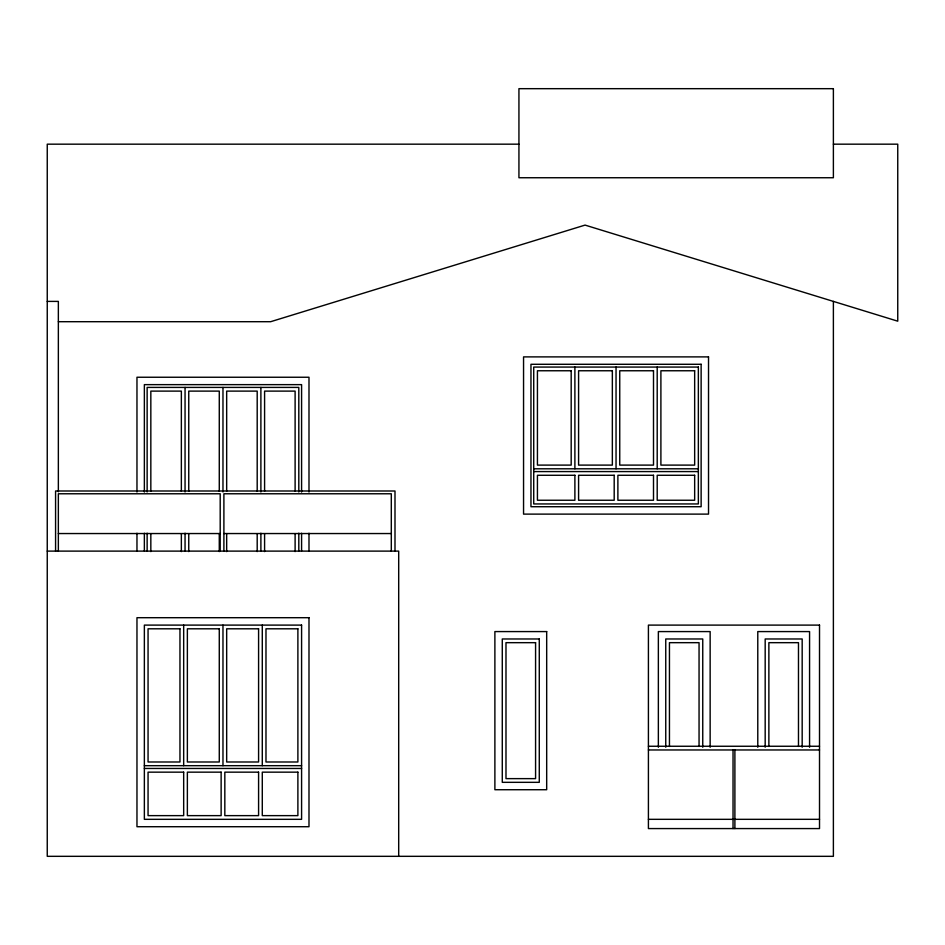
<?xml version="1.0" encoding="UTF-8"?>
<svg xmlns="http://www.w3.org/2000/svg" width="945" height="945" viewBox="0 0 945 945"><rect width="100%" height="100%" fill="white"/><g stroke="black" fill="none" stroke-linecap="round" stroke-linejoin="round"><path stroke-width="1.42" d="M518.935 144.172L47.25 144.172L47.25 856.324L833.384 856.324L833.384 301.396M833.384 144.172L897.75 144.172L897.75 321.182L585.061 225.099L270.66 321.702L58.354 321.702M47.25 301.396L58.354 301.396L58.354 491.79M533.724 468.803L698.355 468.803M533.724 471.579L698.355 471.579M58.354 533.547L220.197 533.547M223.894 533.547L391.301 533.547M47.25 551.112L398.695 551.112L398.695 856.324M648.412 746.255L819.516 746.255M648.412 749.964L819.516 749.964M144.361 765.686L301.585 765.686M144.361 768.462L301.585 768.462M648.412 819.327L819.516 819.327M809.57 747.259L809.57 631.579L757.784 631.579L757.784 747.259M802.175 747.223L802.175 638.974L765.178 638.974L765.178 747.223M798.478 746.467L798.478 642.671L768.876 642.671L768.876 746.467M734.891 749.964L734.891 828.576M733.036 749.964L733.036 828.576M710.144 747.259L710.144 631.579L658.358 631.579L658.358 747.259M702.749 747.223L702.749 638.974L665.752 638.974L665.752 747.223M699.052 746.467L699.052 642.671L669.45 642.671L669.45 746.467M657.2 367.062L657.2 468.803M616.045 367.062L616.045 468.803M574.891 367.062L574.891 468.803M394.998 551.112L394.998 490.998L55.578 490.998L55.578 551.112M391.301 551.112L391.301 493.774L223.894 493.774L223.894 551.112M308.991 492.026L308.991 377.244L136.966 377.244L136.966 492.026M308.991 533.24L308.991 550.9M301.585 492.05L301.585 384.639L144.361 384.639L144.361 492.05M301.585 533.252L301.585 550.9M298.809 491.967L298.809 387.415L147.136 387.415L147.136 491.967M298.809 533.204L298.809 550.876M295.112 491.235L295.112 391.112L264.588 391.112L264.588 491.235M295.112 533.937L295.112 551.596M264.588 533.937L264.588 551.596M262.285 625.106L262.285 765.686M260.891 387.415L260.891 491.967M260.891 533.204L260.891 550.876M257.194 491.235L257.194 391.112L226.67 391.112L226.67 491.235M257.194 533.937L257.194 551.596M226.67 533.937L226.67 551.596M222.973 387.415L222.973 491.967M222.973 625.106L222.973 765.686M220.197 551.112L220.197 493.774L58.354 493.774L58.354 551.112M219.275 491.235L219.275 391.112L188.752 391.112L188.752 491.235M219.275 533.937L219.275 551.596M188.752 533.937L188.752 551.596M185.055 387.415L185.055 491.967M185.055 533.204L185.055 550.876M183.673 625.106L183.673 765.686M181.357 491.235L181.357 391.112L150.834 391.112L150.834 491.235M181.357 533.937L181.357 551.596M150.834 533.937L150.834 551.596M147.136 533.204L147.136 550.876M144.361 533.252L144.361 550.9M136.966 533.24L136.966 550.9M833.384 88.676L518.935 88.676L518.935 177.743L833.384 177.743L833.384 88.676M708.526 356.891L523.554 356.891L523.554 514.115L708.526 514.115L708.526 356.891M701.131 364.286L530.96 364.286L530.96 506.721L701.131 506.721L701.131 364.286M698.355 367.062L533.724 367.062L533.724 503.945L698.355 503.945L698.355 367.062M571.182 370.759L537.433 370.759L537.433 465.105L571.182 465.105L571.182 370.759M612.348 370.759L578.588 370.759L578.588 465.105L612.348 465.105L612.348 370.759M653.503 370.759L619.743 370.759L619.743 465.105L653.503 465.105L653.503 370.759M694.658 370.759L660.898 370.759L660.898 465.105L694.658 465.105L694.658 370.759M574.891 475.276L537.433 475.276L537.433 500.248L574.891 500.248L574.891 475.276M614.191 475.276L578.588 475.276L578.588 500.248L614.191 500.248L614.191 475.276M653.503 475.276L617.888 475.276L617.888 500.248L653.503 500.248L653.503 475.276M694.658 475.276L657.2 475.276L657.2 500.248L694.658 500.248L694.658 475.276M308.991 617.699L136.966 617.699L136.966 826.721L308.991 826.721L308.991 617.699M301.585 625.106L144.361 625.106L144.361 819.327L301.585 819.327L301.585 625.106M819.516 625.106L648.412 625.106L648.412 828.576L819.516 828.576L819.516 625.106M179.963 628.803L148.058 628.803L148.058 761.989L179.963 761.989L179.963 628.803M219.275 628.803L187.37 628.803L187.37 761.989L219.275 761.989L219.275 628.803M258.587 628.803L226.67 628.803L226.67 761.989L258.587 761.989L258.587 628.803M297.888 628.803L265.982 628.803L265.982 761.989L297.888 761.989L297.888 628.803M546.683 631.579L494.885 631.579L494.885 789.725L546.683 789.725L546.683 631.579M539.276 638.974L502.279 638.974L502.279 782.33L539.276 782.33L539.276 638.974M535.579 642.671L505.988 642.671L505.988 778.633L535.579 778.633L535.579 642.671M183.673 772.159L148.058 772.159L148.058 815.63L183.673 815.63L183.673 772.159M221.13 772.159L187.37 772.159L187.37 815.63L221.13 815.63L221.13 772.159M258.587 772.159L224.827 772.159L224.827 815.63L258.587 815.63L258.587 772.159M297.888 772.159L262.285 772.159L262.285 815.63L297.888 815.63L297.888 772.159"/></g></svg>
